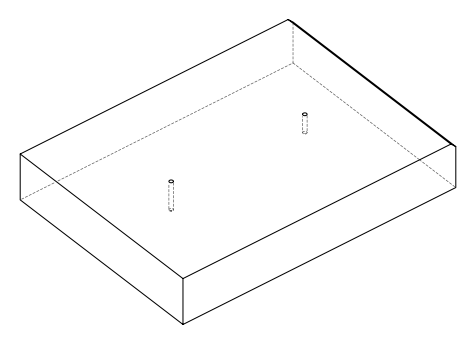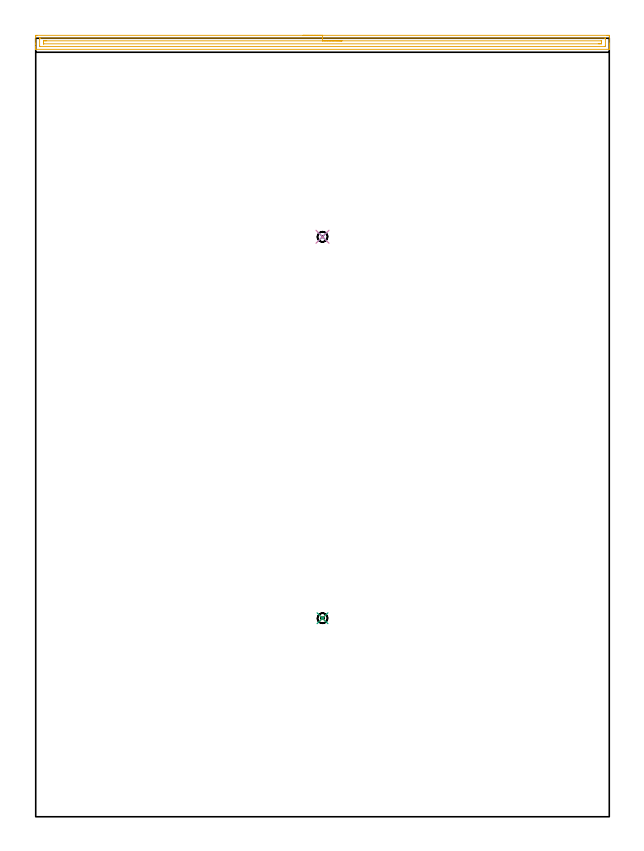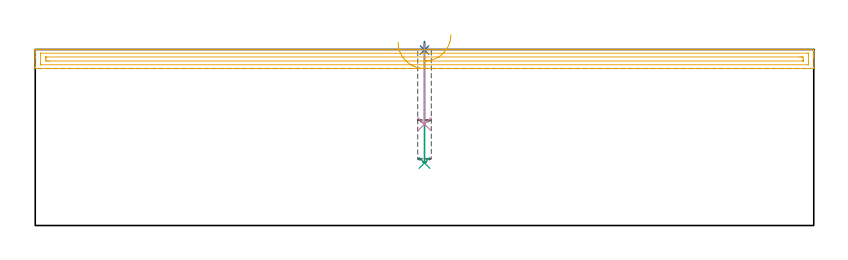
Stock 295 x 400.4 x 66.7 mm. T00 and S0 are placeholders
(PLAN: 5 operations, 2 tool changes, 7.6 min)
(1 SPOT_DRILL | STEP1POCKET | NXT0321_9005460120000 | 0.03 min | 1 mm3)
(2 SPOT_DRILL_1 | STEP1POCKET_1 | NXT0321_9005460120000 | 0.03 min | 0 mm3)
(3 DRILL_BLIND_HOLE_INTO_CENTER | STEP1POCKET | UGT0301_176 | 0.18 min | 875 mm3)
(4 DRILL_BLIND_HOLE_INTO_CENTER_1 | STEP1POCKET_1 | UGT0301_176 | 0.12 min | 568 mm3)
(5 AREA_MILL | FG_CHAMFER_SURFACE | UGT0205_001 | 7.27 min | 7646 mm3)
(TOOL NXT0321_9005460120000 | NC Spot Drill, 142deg, 12mm, Carbide, Uncoated | D12 PA142 FL30 Z2)
(TOOL UGT0301_176 | Twist Drill 5.2 mm | D5.2 PA118 FL50 Z2)
(TOOL UGT0205_001 | Chamfer Mill 20 x 3 x 45 deg. | D20 FL50 Z2)
(OP 1 SPOT_DRILL)
G17 G21 G94 G90
T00 M6
G54
G17 G0 G90 X147.5 Y102.1 S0 M3
G43 Z76.7 H0
G94 G81 G98 Z66.476 F250. R69.7
G80
M5
M2
(OP 2 SPOT_DRILL_1)
G17 G21 G94 G90
T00 M6
G54
G17 G0 G90 X147.5 Y298.3 S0 M3
G43 Z76.7 H0
G94 G81 G98 Z66.476 F250. R69.7
G80
M5
M2
(OP 3 DRILL_BLIND_HOLE_INTO_CENTER)
G17 G21 G94 G90
T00 M6
G54
G17 G0 G90 X147.5 Y102.1 S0 M3
G43 Z76.7 H0
G94 G81 G98 Z23.7 F250. R68.7
G80
M5
M2
(OP 4 DRILL_BLIND_HOLE_INTO_CENTER_1)
G17 G21 G94 G90
T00 M6
G54
G17 G0 G90 X147.5 Y298.3 S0 M3
G43 Z76.7 H0
G94 G81 G98 Z38.4 F250. R68.7
G80
M5
M2
(OP 5 AREA_MILL)
G17 G21 G94 G90
T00 M6
G54
G17 G0 G90 X137.5 Y401.9 S1061 M3
G43 Z76.7 H0
Z69.5
G94 G1 X137.538 Z68.628 F250.
X137.652 Z67.764
X137.841 Z66.912
X138.103 Z66.08
X138.437 Z65.274
X138.84 Z64.5
X139.309 Z63.764
X139.84 Z63.072
X140.429 Z62.429
X141.072 Z61.84
X141.764 Z61.308
X142.5 Z60.84
X143.274 Z60.437
X144.08 Z60.103
X144.912 Z59.841
X145.764 Z59.652
X146.628 Z59.538
X147.5 Z59.5
X293.881
X294.388 Y401.899 Z59.501
X294.889 Y401.895 Z59.503
X294.991 Y401.891 Z59.506
X295. Y401.398 Z59.999
Y397.857 Z63.537
Y397.301 Z64.096
Y396.972 Z64.424
Y396.416 Z64.98
Y396.087 Z65.308
Y395.43 Z65.969
Y395.073 Z66.327
Y394.722 Z66.669
X294.992 Y394.702 Z66.688
X294.834 Y394.7 Z66.7
X0.166
X0.008 Y394.702 Z66.688
X0. Y394.722 Z66.669
Y395.073 Z66.327
Y395.43 Z65.969
Y396.087 Z65.308
Y397.301 Z64.096
Y397.857 Z63.537
Y401.12 Z60.277
X0.003 Y401.398 Z59.999
X0.009 Y401.891 Z59.506
X0.111 Y401.895 Z59.503
X0.612 Y401.9 Z59.5
X147.5
Y400.486 Z60.914
X292.824 Y400.485 Z60.915
X292.921 Y400.484 Z60.916
X292.969 Y400.481 Z60.919
X292.986 Y400.479 Z60.921
X292.99 Y400.468 Z60.932
X292.995 Y400.359 Z61.041
X292.999 Y400.119 Z61.281
Y396.578 Z64.822
X292.994 Y396.184 Z65.216
X292.99 Y396.132 Z65.268
X292.986 Y396.12 Z65.28
X292.979 Y396.119 Z65.281
X292.927 Y396.116 Z65.284
X292.818 Y396.115 Z65.285
X292.602 Y396.114 Z65.286
X2.176 Y396.115 Z65.285
X2.079 Y396.116 Z65.284
X2.031 Y396.119 Z65.281
X2.014 Y396.121 Z65.279
X2.01 Y396.132 Z65.268
X2.005 Y396.241 Z65.159
X2.001 Y396.481 Z64.919
Y400.022 Z61.378
X2.006 Y400.417 Z60.983
X2.01 Y400.468 Z60.932
X2.014 Y400.48 Z60.92
X2.021 Y400.481 Z60.919
X2.074 Y400.484 Z60.916
X2.182 Y400.485 Z60.915
X2.398 Y400.486 Z60.914
X147.5
Y399.072 Z62.328
X290.816 Y399.071 Z62.329
X290.927 Y399.07 Z62.33
X290.966 Y399.067 Z62.333
X290.982 Y399.066 Z62.334
X290.99 Y399.045 Z62.355
X290.995 Y398.925 Z62.475
X290.998 Y398.743 Z62.657
X291. Y398.561 Z62.839
X290.995 Y397.857 Z63.543
X290.991 Y397.684 Z63.716
X290.973 Y397.535 Z63.865
X290.816 Y397.534 Z63.866
X290.254 Y397.53 Z63.87
X289.923 Y397.529 Z63.871
X289.362 Y397.528 Z63.872
X4.184 Y397.529 Z63.871
X4.073 Y397.53 Z63.87
X4.034 Y397.533 Z63.867
X4.018 Y397.534 Z63.866
X4.01 Y397.555 Z63.845
X4.005 Y397.675 Z63.725
X4.002 Y397.857 Z63.543
X4. Y398.039 Z63.361
X4.005 Y398.743 Z62.657
X4.009 Y398.916 Z62.484
X4.027 Y399.065 Z62.335
X4.184 Y399.066 Z62.334
X4.746 Y399.07 Z62.33
X5.077 Y399.071 Z62.329
X5.638 Y399.072 Z62.328
X147.5
X148.372 Z62.367
X149.237 Z62.48
X150.088 Z62.669
X150.92 Z62.932
X151.726 Z63.265
X152.5 Z63.668
X153.236 Z64.137
X153.928 Z64.668
X154.571 Z65.257
X155.16 Z65.901
X155.692 Z66.593
X156.16 Z67.328
X156.563 Z68.102
X156.897 Z68.908
X157.159 Z69.74
X157.348 Z70.592
X157.462 Z71.457
X157.5 Z72.328
G0 Z76.7
M5
M2
